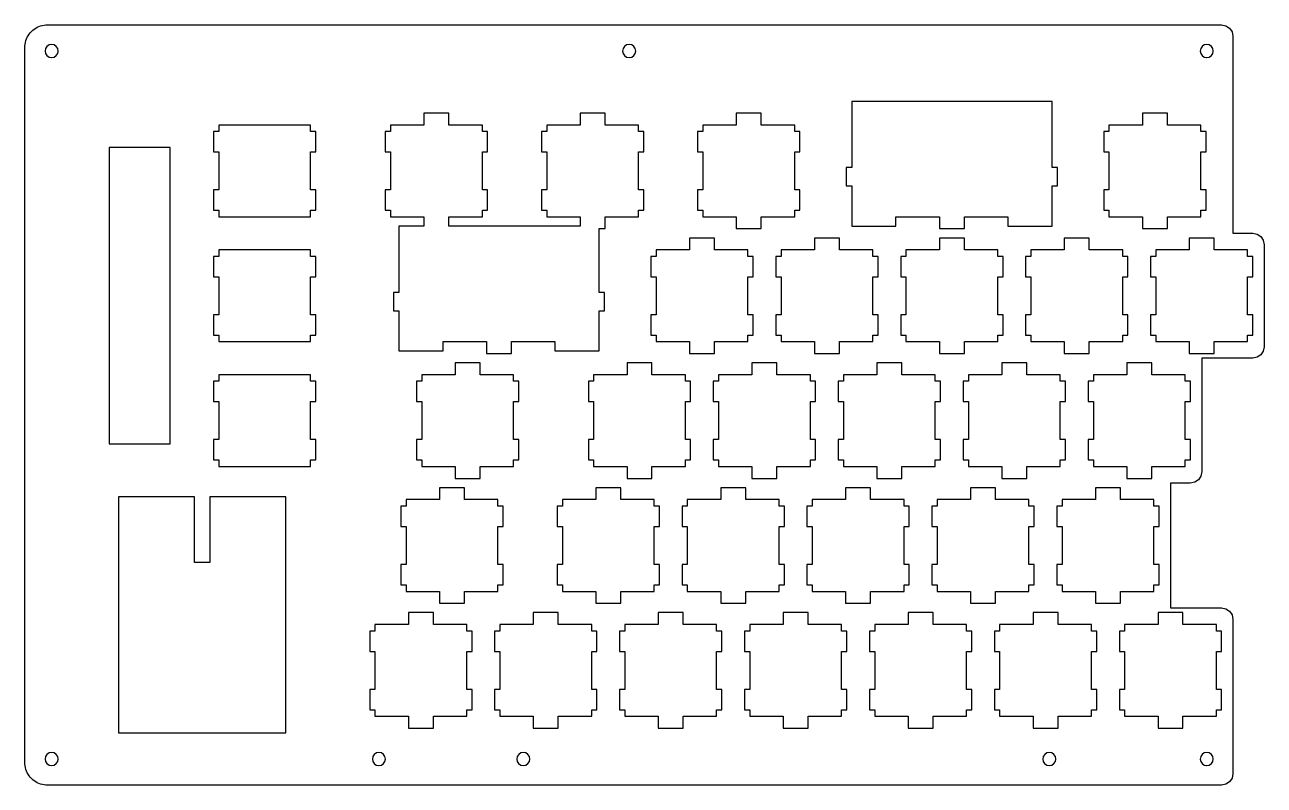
# Model space of a CAD drawing. Extents: x 49 to 238, y -93 to 150.
# Drawn here: x 49.2 to 238.1, y -92.5 to 23.5 of the extents above; entities that cross this region are included whole.
import ezdxf

# ---------------------------------------------------------------- set-up
doc = ezdxf.new("R2010")
doc.units = 0

msp = doc.modelspace()

# ---------------------------------------------------------------- linework, layer by layer
at = {"layer": 'Layer 1'}
for p, q in [((50.386287, 22.655835), (50.602295, 22.826885)), ((50.602295, 22.826885), (50.831222, 22.978815)), ((50.831222, 22.978815), (51.071517, 23.114195)), ((51.071517, 23.114195), (51.320081, 23.228925)), ((51.320081, 23.228925), (51.578463, 23.324025)), ((51.578463, 23.324025), (51.842529, 23.397925)), ((51.842529, 23.397925), (52.11228, 23.452125)), ((52.11228, 23.452125), (52.385132, 23.484125)), ((52.385132, 23.484125), (52.66005, 23.494925)), ((52.66005, 23.494925), (231.626, 23.494925)), ((231.626, 23.494925), (232.306344, 23.356561)), ((232.306344, 23.356561), (232.861717, 22.981263)), ((232.861717, 22.981263), (233.236026, 22.425224)), ((49.203419, 20.542795), (49.256129, 20.812005)), ((49.256129, 20.812005), (49.331059, 21.077115)), ((49.331059, 21.077115), (49.426139, 21.333945)), ((49.426139, 21.333945), (49.541378, 21.584055)), ((49.541378, 21.584055), (49.67522, 21.823855)), ((49.67522, 21.823855), (49.828182, 22.051735)), ((49.828182, 22.051735), (49.998197, 22.267745)), ((49.998197, 22.267745), (50.185266, 22.469805)), ((50.185266, 22.469805), (50.386287, 22.655835)), ((233.236026, 22.425224), (233.37318, 21.744635)), ((233.37318, 21.744635), (233.37318, 10.732)), ((49.159499, 19.994995), (49.170349, 20.269925)), ((49.160499, -89.018005), (49.159499, 19.994995)), ((49.170349, 20.269925), (49.203419, 20.542795)), ((52.331397, 19.879851), (52.252801, 19.49064)), ((52.252801, 19.49064), (52.330015, 19.104658)), ((52.330015, 19.104658), (52.540928, 18.788301)), ((52.545694, 20.197686), (52.331397, 19.879851)), ((52.863529, 20.411984), (52.545694, 20.197686)), ((53.25274, 20.49058), (52.863529, 20.411984)), ((53.641951, 20.411984), (53.25274, 20.49058)), ((53.959786, 20.197686), (53.641951, 20.411984)), ((54.174083, 19.879851), (53.959786, 20.197686)), ((53.959786, 18.783594), (54.174083, 19.101429)), ((54.252679, 19.49064), (54.174083, 19.879851)), ((54.174083, 19.101429), (54.252679, 19.49064)), ((140.391056, 19.879851), (140.31246, 19.49064)), ((140.31246, 19.49064), (140.389674, 19.104659)), ((140.389674, 19.104659), (140.600585, 18.788302)), ((140.605353, 20.197687), (140.391056, 19.879851)), ((140.923189, 20.411984), (140.605353, 20.197687)), ((141.3124, 20.49058), (140.923189, 20.411984)), ((141.701611, 20.411984), (141.3124, 20.49058)), ((142.019447, 20.197687), (141.701611, 20.411984)), ((142.233744, 19.879851), (142.019447, 20.197687)), ((142.019447, 18.783593), (142.233744, 19.101429)), ((142.31234, 19.49064), (142.233744, 19.879851)), ((142.233744, 19.101429), (142.31234, 19.49064)), ((228.450256, 19.879851), (228.37166, 19.49064)), ((228.37166, 19.49064), (228.448874, 19.104659)), ((228.448874, 19.104659), (228.659785, 18.788302)), ((228.664553, 20.197687), (228.450256, 19.879851)), ((228.982389, 20.411984), (228.664553, 20.197687)), ((229.3716, 20.49058), (228.982389, 20.411984)), ((229.760811, 20.411984), (229.3716, 20.49058)), ((230.078647, 20.197687), (229.760811, 20.411984)), ((230.292944, 19.879851), (230.078647, 20.197687)), ((230.078647, 18.783593), (230.292944, 19.101429)), ((230.37154, 19.49064), (230.292944, 19.879851)), ((230.292944, 19.101429), (230.37154, 19.49064)), ((52.540928, 18.788301), (52.854403, 18.573129)), ((52.854403, 18.573129), (53.239305, 18.4907)), ((53.2393, 18.4907), (53.25274, 18.4907)), ((53.239305, 18.4907), (53.2393, 18.4907)), ((53.25274, 18.4907), (53.641951, 18.569296)), ((53.641951, 18.569296), (53.959786, 18.783594)), ((140.600585, 18.788302), (140.914059, 18.57313)), ((140.914059, 18.57313), (141.29896, 18.4907)), ((141.29896, 18.4907), (141.299, 18.4907)), ((141.299, 18.4907), (141.3124, 18.4907)), ((141.3124, 18.4907), (141.701611, 18.569296)), ((141.701611, 18.569296), (142.019447, 18.783593)), ((228.659785, 18.788302), (228.973259, 18.57313)), ((228.973259, 18.57313), (229.35816, 18.4907)), ((229.35816, 18.4907), (229.3582, 18.4907)), ((229.3582, 18.4907), (229.3716, 18.4907)), ((229.3716, 18.4907), (229.760811, 18.569296)), ((229.760811, 18.569296), (230.078647, 18.783593)), ((205.78568, 11.803254), (175.23508, 11.803254)), ((175.23508, 11.803254), (175.23508, 7.972984)), ((205.78568, 7.972984), (205.78568, 11.803254)), ((113.83435, 10.01472), (110.02321, 10.01472)), ((110.02321, 10.01472), (110.02321, 8.204)), ((113.83435, 8.204), (113.83435, 10.01472)), ((137.64738, 10.015228), (133.83625, 10.015228)), ((133.83625, 10.015228), (133.83625, 8.2045)), ((137.64738, 8.204478), (137.64738, 10.015228)), ((161.45814, 10.0137), (157.647, 10.0137)), ((157.647, 10.0137), (157.647, 8.20296)), ((161.45814, 8.20295), (161.45814, 10.0137)), ((223.37114, 10.01368), (219.56, 10.01368)), ((219.56, 10.01368), (219.56, 8.20296)), ((223.37114, 8.20295), (223.37114, 10.01368)), ((233.37318, 10.732), (233.37318, -8.31699)), ((92.7337, 8.203993), (78.7344, 8.203993)), ((78.7344, 8.203993), (78.7344, 7.204049)), ((92.7337, 7.204049), (92.7337, 8.203993)), ((110.02321, 8.204), (104.92895, 8.204)), ((104.92895, 8.204), (104.92895, 7.20353)), ((118.92861, 8.204), (113.83435, 8.204)), ((118.92861, 7.20353), (118.92861, 8.204)), ((133.83625, 8.2045), (128.74199, 8.2045)), ((128.74199, 8.2045), (128.74199, 7.20406)), ((142.74165, 8.204478), (137.64738, 8.204478)), ((142.74165, 7.204038), (142.74165, 8.204478)), ((157.647, 8.20296), (152.55274, 8.20296)), ((152.55274, 8.20296), (152.55274, 7.2025)), ((166.5524, 8.20295), (161.45814, 8.20295)), ((166.5524, 7.20249), (166.5524, 8.20295)), ((175.23508, 7.972984), (175.23508, 2.637394)), ((205.78568, 2.637394), (205.78568, 7.972984)), ((219.56, 8.20296), (214.46574, 8.20296)), ((214.46574, 8.20296), (214.46574, 7.2025)), ((228.4654, 8.20295), (223.37114, 8.20295)), ((228.4654, 7.20249), (228.4654, 8.20295)), ((78.7344, 7.204049), (77.935483, 7.204049)), ((77.935483, 7.204049), (77.935483, 4.103979)), ((93.533652, 7.204049), (92.7337, 7.204049)), ((93.533652, 4.103979), (93.533652, 7.204049)), ((104.92895, 7.20353), (104.129, 7.20353)), ((104.129, 7.20353), (104.129, 4.10399)), ((119.72856, 7.20353), (118.92861, 7.20353)), ((119.72856, 4.10399), (119.72856, 7.20353)), ((128.74199, 7.20406), (127.94203, 7.20406)), ((127.94203, 7.20406), (127.94203, 4.10449)), ((143.5416, 7.204038), (142.74165, 7.204038)), ((143.5416, 4.104468), (143.5416, 7.204038)), ((152.55274, 7.2025), (151.75279, 7.2025)), ((151.75279, 7.2025), (151.75279, 4.10296)), ((167.35235, 7.20249), (166.5524, 7.20249)), ((167.35235, 4.10295), (167.35235, 7.20249)), ((214.46574, 7.2025), (213.66578, 7.2025)), ((213.66578, 7.2025), (213.66578, 4.10296)), ((229.26535, 7.20249), (228.4654, 7.20249)), ((229.26535, 4.10295), (229.26535, 7.20249)), ((71.33511, 4.75459), (62.0349, 4.75459)), ((62.0349, 4.75459), (62.0349, -40.445245)), ((71.33511, -40.445245), (71.33511, 4.75459)), ((77.935483, 4.103979), (78.7344, 4.103979)), ((78.7344, 4.103979), (78.7344, -1.696191)), ((92.7337, -1.696191), (92.7337, 4.103979)), ((92.7337, 4.103979), (93.533652, 4.103979)), ((104.129, 4.10399), (104.92895, 4.10399)), ((104.92895, 4.10399), (104.92895, -1.69618)), ((118.92861, -1.69618), (118.92861, 4.10399)), ((118.92861, 4.10399), (119.72856, 4.10399)), ((127.94203, 4.10449), (128.74199, 4.10449)), ((128.74199, 4.10449), (128.74199, -1.69618)), ((142.74165, -1.696202), (142.74165, 4.104468)), ((142.74165, 4.104468), (143.5416, 4.104468)), ((151.75279, 4.10296), (152.55274, 4.10296)), ((152.55274, 4.10296), (152.55274, -1.69721)), ((166.5524, -1.69722), (166.5524, 4.10295)), ((166.5524, 4.10295), (167.35235, 4.10295)), ((213.66578, 4.10296), (214.46574, 4.10296)), ((214.46574, 4.10296), (214.46574, -1.69721)), ((228.4654, -1.69722), (228.4654, 4.10295)), ((228.4654, 4.10295), (229.26535, 4.10295)), ((175.23508, 2.637394), (175.23508, 1.7036)), ((205.78568, 1.7036), (205.78568, 2.637394)), ((175.23508, 1.7036), (174.41032, 1.7036)), ((174.41032, 1.7036), (174.41032, -1.09622)), ((206.61043, 1.7036), (205.78568, 1.7036)), ((206.61043, -1.09622), (206.61043, 1.7036)), ((78.7344, -1.696191), (77.935483, -1.696191)), ((77.935483, -1.696191), (77.935483, -4.796261)), ((93.533652, -1.696191), (92.7337, -1.696191)), ((93.533652, -4.796261), (93.533652, -1.696191)), ((104.92895, -1.69618), (104.129, -1.69618)), ((104.129, -1.69618), (104.129, -4.79625)), ((119.72856, -1.69618), (118.92861, -1.69618)), ((119.72856, -4.79625), (119.72856, -1.69618)), ((128.74199, -1.69618), (127.94203, -1.69618)), ((127.94203, -1.69618), (127.94203, -4.79625)), ((143.5416, -1.696202), (142.74165, -1.696202)), ((143.5416, -4.796272), (143.5416, -1.696202)), ((152.55274, -1.69721), (151.75279, -1.69721)), ((151.75279, -1.69721), (151.75279, -4.79728)), ((167.35235, -1.69722), (166.5524, -1.69722)), ((167.35235, -4.79729), (167.35235, -1.69722)), ((174.41032, -1.09622), (175.23508, -1.09622)), ((175.23508, -1.09622), (175.23508, -4.32599)), ((205.78568, -4.32599), (205.78568, -1.09622)), ((205.78568, -1.09622), (206.61043, -1.09622)), ((214.46574, -1.69721), (213.66578, -1.69721)), ((213.66578, -1.69721), (213.66578, -4.79728)), ((229.26535, -1.69722), (228.4654, -1.69722)), ((229.26535, -4.79729), (229.26535, -1.69722)), ((77.935483, -4.796261), (78.7344, -4.796261)), ((78.7344, -4.796261), (78.734, -5.7962)), ((92.7337, -5.7962), (92.7337, -4.796261)), ((92.7337, -4.796261), (93.533652, -4.796261)), ((104.129, -4.79625), (104.92895, -4.79625)), ((104.92895, -4.79625), (104.92895, -5.796189)), ((118.92861, -5.796189), (118.92861, -4.79625)), ((118.92861, -4.79625), (119.72856, -4.79625)), ((127.94203, -4.79625), (128.74199, -4.79625)), ((128.74199, -4.79625), (128.74199, -5.796189)), ((142.74165, -5.796211), (142.74165, -4.796272)), ((142.74165, -4.796272), (143.5416, -4.796272)), ((151.75279, -4.79728), (152.55274, -4.79728)), ((152.55274, -4.79728), (152.55274, -5.79722)), ((166.5524, -5.79723), (166.5524, -4.79729)), ((166.5524, -4.79729), (167.35235, -4.79729)), ((175.23508, -4.32599), (175.23508, -7.21627)), ((205.78568, -7.21627), (205.78568, -4.32599)), ((213.66578, -4.79728), (214.46574, -4.79728)), ((214.46574, -4.79728), (214.46574, -5.79722)), ((228.4654, -5.79723), (228.4654, -4.79729)), ((228.4654, -4.79729), (229.26535, -4.79729)), ((78.734, -5.7962), (92.7337, -5.7962)), ((104.92895, -5.796189), (110.02321, -5.796189)), ((110.02321, -7.245709), (106.17797, -7.245709)), ((106.17797, -7.245709), (106.17797, -11.076479)), ((110.02321, -5.796189), (110.02321, -7.245709)), ((113.83435, -7.245709), (113.83435, -5.796189)), ((113.83435, -5.796189), (118.92861, -5.796189)), ((133.83625, -7.245709), (113.83435, -7.245709)), ((128.74199, -5.796189), (133.83625, -5.796189)), ((133.83625, -5.796189), (133.83625, -7.245709)), ((137.64738, -7.606441), (137.64738, -5.796211)), ((137.64738, -5.796211), (142.74165, -5.796211)), ((152.55274, -5.79722), (157.647, -5.79722)), ((157.647, -5.79722), (157.647, -7.60796)), ((161.45814, -7.60796), (161.45814, -5.79723)), ((161.45814, -5.79723), (166.5524, -5.79723)), ((175.23508, -7.21627), (181.98505, -7.21627)), ((181.98505, -7.21627), (181.98505, -5.79723)), ((181.98505, -5.79723), (183.51002, -5.79723)), ((183.51002, -5.79723), (188.60429, -5.79723)), ((188.60429, -5.79723), (188.6043, -7.60796)), ((192.41647, -7.60796), (192.41647, -5.79723)), ((192.41647, -5.79723), (197.51073, -5.79723)), ((197.51073, -5.79723), (199.0357, -5.79723)), ((199.0357, -5.79723), (199.0357, -7.21627)), ((199.0357, -7.21627), (205.78568, -7.21627)), ((214.46574, -5.79722), (219.56, -5.79722)), ((219.56, -5.79722), (219.56, -7.60796)), ((223.37114, -7.60796), (223.37114, -5.79723)), ((223.37114, -5.79723), (228.4654, -5.79723)), ((136.72858, -11.076001), (136.72858, -7.606441)), ((136.72858, -7.606441), (137.64738, -7.606441)), ((154.31613, -9.035296), (150.505, -9.035296)), ((150.505, -9.035296), (150.505, -10.846026)), ((154.31613, -10.846026), (154.31613, -9.035296)), ((157.647, -7.60796), (161.45814, -7.60796)), ((173.36613, -9.035296), (169.555, -9.035296)), ((169.555, -9.035296), (169.555, -10.846026)), ((173.36613, -10.846026), (173.36613, -9.035296)), ((188.6043, -7.60796), (192.41647, -7.60796)), ((192.41613, -9.035296), (188.605, -9.035296)), ((188.605, -9.035296), (188.605, -10.846026)), ((192.41613, -10.846026), (192.41613, -9.035296)), ((211.46613, -9.035296), (207.655, -9.035296)), ((207.655, -9.035296), (207.655, -10.846026)), ((211.46613, -10.846026), (211.46613, -9.035296)), ((219.56, -7.60796), (223.37114, -7.60796)), ((230.51613, -9.035296), (226.705, -9.035296)), ((226.705, -9.035296), (226.705, -10.846026)), ((230.51613, -10.846026), (230.51613, -9.035296)), ((233.37318, -8.31699), (236.3885, -8.31699)), ((236.3885, -8.31699), (237.068839, -8.455352)), ((237.068839, -8.455352), (237.62421, -8.830645)), ((237.62421, -8.830645), (237.99852, -9.386677)), ((237.99852, -9.386677), (238.13568, -10.06726)), ((92.7357, -10.846026), (78.7354, -10.846026)), ((78.7354, -10.846026), (78.7354, -11.845966)), ((92.7357, -11.845966), (92.7357, -10.846026)), ((106.17797, -11.076479), (106.17797, -16.411569)), ((136.72858, -16.411591), (136.72858, -11.076001)), ((150.505, -10.846026), (145.41074, -10.846026)), ((145.41074, -10.846026), (145.41074, -11.846496)), ((159.4104, -10.846026), (154.31613, -10.846026)), ((159.4104, -11.846496), (159.4104, -10.846026)), ((169.555, -10.846026), (164.46073, -10.846026)), ((164.46073, -10.846026), (164.46073, -11.846496)), ((178.4604, -10.846026), (173.36613, -10.846026)), ((178.4604, -11.846496), (178.4604, -10.846026)), ((188.605, -10.846026), (183.51073, -10.846026)), ((183.51073, -10.846026), (183.51073, -11.846496)), ((197.5104, -10.846026), (192.41613, -10.846026)), ((197.5104, -11.846496), (197.5104, -10.846026)), ((207.655, -10.846026), (202.56073, -10.846026)), ((202.56073, -10.846026), (202.56073, -11.846496)), ((216.5604, -10.846026), (211.46613, -10.846026)), ((216.5604, -11.846496), (216.5604, -10.846026)), ((226.705, -10.846026), (221.61073, -10.846026)), ((221.61073, -10.846026), (221.61073, -11.846496)), ((235.6104, -10.846026), (230.51613, -10.846026)), ((235.6104, -11.846496), (235.6104, -10.846026)), ((238.13568, -10.06726), (238.13568, -25.62186)), ((78.7354, -11.845966), (77.935448, -11.845966)), ((77.935448, -11.845966), (77.935448, -14.946036)), ((93.535652, -11.845966), (92.7357, -11.845966)), ((93.535652, -14.946036), (93.535652, -11.845966)), ((145.41074, -11.846496), (144.61078, -11.846496)), ((144.61078, -11.846496), (144.61078, -14.946036)), ((160.21035, -11.846496), (159.4104, -11.846496)), ((160.21035, -14.946036), (160.21035, -11.846496)), ((164.46073, -11.846496), (163.66078, -11.846496)), ((163.66078, -11.846496), (163.66078, -14.946036)), ((179.26035, -11.846496), (178.4604, -11.846496)), ((179.26035, -14.946036), (179.26035, -11.846496)), ((183.51073, -11.846496), (182.71078, -11.846496)), ((182.71078, -11.846496), (182.71078, -14.946036)), ((198.31035, -11.846496), (197.5104, -11.846496)), ((198.31035, -14.946036), (198.31035, -11.846496)), ((202.56073, -11.846496), (201.76078, -11.846496)), ((201.76078, -11.846496), (201.76078, -14.946036)), ((217.36035, -11.846496), (216.5604, -11.846496)), ((217.36035, -14.946036), (217.36035, -11.846496)), ((221.61073, -11.846496), (220.81078, -11.846496)), ((220.81078, -11.846496), (220.81078, -14.946036)), ((236.41035, -11.846496), (235.6104, -11.846496)), ((236.41035, -14.946036), (236.41035, -11.846496)), ((77.935448, -14.946036), (78.7354, -14.946036)), ((78.7354, -14.946036), (78.7354, -20.747236)), ((92.7357, -20.747236), (92.7357, -14.946036)), ((92.7357, -14.946036), (93.535652, -14.946036)), ((144.61078, -14.946036), (145.41074, -14.946036)), ((145.41074, -14.946036), (145.41074, -20.746206)), ((159.4104, -20.746206), (159.4104, -14.946036)), ((159.4104, -14.946036), (160.21035, -14.946036)), ((163.66078, -14.946036), (164.46073, -14.946036)), ((164.46073, -14.946036), (164.46073, -20.746206)), ((178.4604, -20.746206), (178.4604, -14.946036)), ((178.4604, -14.946036), (179.26035, -14.946036)), ((182.71078, -14.946036), (183.51073, -14.946036)), ((183.51073, -14.946036), (183.51073, -20.746206)), ((197.5104, -20.746206), (197.5104, -14.946036)), ((197.5104, -14.946036), (198.31035, -14.946036)), ((201.76078, -14.946036), (202.56073, -14.946036)), ((202.56073, -14.946036), (202.56073, -20.746206)), ((216.5604, -20.746206), (216.5604, -14.946036)), ((216.5604, -14.946036), (217.36035, -14.946036)), ((220.81078, -14.946036), (221.61073, -14.946036)), ((221.61073, -14.946036), (221.61073, -20.746206)), ((235.6104, -20.746206), (235.6104, -14.946036)), ((235.6104, -14.946036), (236.41035, -14.946036)), ((106.17797, -16.411569), (106.17797, -17.345363)), ((136.72858, -17.345385), (136.72858, -16.411591)), ((106.17797, -17.345363), (105.35321, -17.345363)), ((105.35321, -17.345363), (105.35321, -20.145183)), ((137.55334, -17.345385), (136.72858, -17.345385)), ((137.55334, -20.145205), (137.55334, -17.345385)), ((78.7354, -20.747236), (77.935448, -20.747236)), ((77.935448, -20.747236), (77.935448, -23.846276)), ((93.535652, -20.747236), (92.7357, -20.747236)), ((93.535652, -23.846276), (93.535652, -20.747236)), ((105.35321, -20.145183), (106.17797, -20.145183)), ((106.17797, -20.145183), (106.17797, -23.374953)), ((136.72858, -23.374975), (136.72858, -20.145205)), ((136.72858, -20.145205), (137.55334, -20.145205)), ((145.41074, -20.746206), (144.61078, -20.746206)), ((144.61078, -20.746206), (144.61078, -23.846276)), ((160.21035, -20.746206), (159.4104, -20.746206)), ((160.21035, -23.846276), (160.21035, -20.746206)), ((164.46073, -20.746206), (163.66078, -20.746206)), ((163.66078, -20.746206), (163.66078, -23.846276)), ((179.26035, -20.746206), (178.4604, -20.746206)), ((179.26035, -23.846276), (179.26035, -20.746206)), ((183.51073, -20.746206), (182.71078, -20.746206)), ((182.71078, -20.746206), (182.71078, -23.846276)), ((198.31035, -20.746206), (197.5104, -20.746206)), ((198.31035, -23.846276), (198.31035, -20.746206)), ((202.56073, -20.746206), (201.76078, -20.746206)), ((201.76078, -20.746206), (201.76078, -23.846276)), ((217.36035, -20.746206), (216.5604, -20.746206)), ((217.36035, -23.846276), (217.36035, -20.746206)), ((221.61073, -20.746206), (220.81078, -20.746206)), ((220.81078, -20.746206), (220.81078, -23.846276)), ((236.41035, -20.746206), (235.6104, -20.746206)), ((236.41035, -23.846276), (236.41035, -20.746206)), ((77.935448, -23.846276), (78.7354, -23.846276)), ((78.7354, -23.846276), (78.736, -24.846215)), ((92.7357, -24.846215), (92.7357, -23.846276)), ((92.7357, -23.846276), (93.535652, -23.846276)), ((106.17797, -23.374953), (106.17797, -26.265233)), ((136.72858, -26.265255), (136.72858, -23.374975)), ((144.61078, -23.846276), (145.41074, -23.846276)), ((145.41074, -23.846276), (145.41074, -24.846215)), ((159.4104, -24.846215), (159.4104, -23.846276)), ((159.4104, -23.846276), (160.21035, -23.846276)), ((163.66078, -23.846276), (164.46073, -23.846276)), ((164.46073, -23.846276), (164.46073, -24.846215)), ((178.4604, -24.846215), (178.4604, -23.846276)), ((178.4604, -23.846276), (179.26035, -23.846276)), ((182.71078, -23.846276), (183.51073, -23.846276)), ((183.51073, -23.846276), (183.51073, -24.846215)), ((197.5104, -24.846215), (197.5104, -23.846276)), ((197.5104, -23.846276), (198.31035, -23.846276)), ((201.76078, -23.846276), (202.56073, -23.846276)), ((202.56073, -23.846276), (202.56073, -24.846215)), ((216.5604, -24.846215), (216.5604, -23.846276)), ((216.5604, -23.846276), (217.36035, -23.846276)), ((220.81078, -23.846276), (221.61073, -23.846276)), ((221.61073, -23.846276), (221.61073, -24.846215)), ((235.6104, -24.846215), (235.6104, -23.846276)), ((235.6104, -23.846276), (236.41035, -23.846276)), ((78.736, -24.846215), (92.7357, -24.846215)), ((106.17797, -26.265233), (112.92794, -26.265233)), ((112.92794, -26.265233), (112.92794, -24.846193)), ((112.92794, -24.846193), (114.45291, -24.846193)), ((114.45291, -24.846193), (119.54718, -24.846193)), ((119.54718, -24.846193), (119.5472, -26.656945)), ((123.35937, -26.656945), (123.35937, -24.846215)), ((123.35937, -24.846215), (128.45363, -24.846215)), ((128.45363, -24.846215), (129.9786, -24.846215)), ((129.9786, -24.846215), (129.9786, -26.265255)), ((129.9786, -26.265255), (136.72858, -26.265255)), ((145.41074, -24.846215), (150.505, -24.846215)), ((150.505, -24.846215), (150.505, -26.656945)), ((154.31613, -26.656945), (154.31613, -24.846215)), ((154.31613, -24.846215), (159.4104, -24.846215)), ((164.46073, -24.846215), (169.555, -24.846215)), ((169.555, -24.846215), (169.555, -26.656945)), ((173.36613, -26.656945), (173.36613, -24.846215)), ((173.36613, -24.846215), (178.4604, -24.846215)), ((183.51073, -24.846215), (188.605, -24.846215)), ((188.605, -24.846215), (188.605, -26.656945)), ((192.41613, -26.656945), (192.41613, -24.846215)), ((192.41613, -24.846215), (197.5104, -24.846215)), ((202.56073, -24.846215), (207.655, -24.846215)), ((207.655, -24.846215), (207.655, -26.656945)), ((211.46613, -26.656945), (211.46613, -24.846215)), ((211.46613, -24.846215), (216.5604, -24.846215)), ((221.61073, -24.846215), (226.705, -24.846215)), ((226.705, -24.846215), (226.705, -26.656945)), ((230.51613, -26.656945), (230.51613, -24.846215)), ((230.51613, -24.846215), (235.6104, -24.846215)), ((237.997317, -26.302202), (237.622022, -26.857573)), ((238.13568, -25.62186), (237.997317, -26.302202)), ((118.59703, -28.084256), (114.7859, -28.084256)), ((114.7859, -28.084256), (114.7859, -29.894986)), ((118.59703, -29.894986), (118.59703, -28.084256)), ((119.5472, -26.656945), (123.35937, -26.656945)), ((144.79083, -28.084256), (140.9797, -28.084256)), ((140.9797, -28.084256), (140.9797, -29.894986)), ((144.79083, -29.894986), (144.79083, -28.084256)), ((150.505, -26.656945), (154.31613, -26.656945)), ((163.83984, -28.084256), (160.0287, -28.084256)), ((160.0287, -28.084256), (160.0287, -29.894986)), ((163.83984, -29.894986), (163.83984, -28.084256)), ((169.555, -26.656945), (173.36613, -26.656945)), ((182.88984, -28.084256), (179.0787, -28.084256)), ((179.0787, -28.084256), (179.0787, -29.894986)), ((182.88984, -29.894986), (182.88984, -28.084256)), ((188.605, -26.656945), (192.41613, -26.656945)), ((201.94083, -28.084256), (198.1297, -28.084256)), ((198.1297, -28.084256), (198.1297, -29.894986)), ((201.94083, -29.894986), (201.94083, -28.084256)), ((207.655, -26.656945), (211.46613, -26.656945)), ((220.99083, -28.084256), (217.1797, -28.084256)), ((217.1797, -28.084256), (217.1797, -29.894986)), ((220.99083, -29.894986), (220.99083, -28.084256)), ((226.705, -26.656945), (230.51613, -26.656945)), ((236.3854, -27.36904), (228.61068, -27.36904)), ((228.61068, -27.36904), (228.61068, -44.67184)), ((237.065986, -27.231883), (236.3854, -27.36904)), ((237.622022, -26.857573), (237.065986, -27.231883)), ((92.7354, -29.894986), (78.7354, -29.894986)), ((78.7354, -29.894986), (78.7354, -30.894926)), ((92.7354, -30.894926), (92.7354, -29.894986)), ((114.7859, -29.894986), (109.69164, -29.894986)), ((109.69164, -29.894986), (109.69164, -30.895456)), ((123.6913, -29.894986), (118.59703, -29.894986)), ((123.6913, -30.895456), (123.6913, -29.894986)), ((140.9797, -29.894986), (135.88544, -29.894986)), ((135.88544, -29.894986), (135.88544, -30.895456)), ((149.8851, -29.894986), (144.79083, -29.894986)), ((149.8851, -30.895456), (149.8851, -29.894986)), ((160.0287, -29.894986), (154.93444, -29.894986)), ((154.93444, -29.894986), (154.93444, -30.895456)), ((168.9341, -29.894986), (163.83984, -29.894986)), ((168.9341, -30.895456), (168.9341, -29.894986)), ((179.0787, -29.894986), (173.98444, -29.894986)), ((173.98444, -29.894986), (173.98444, -30.895456)), ((187.9841, -29.894986), (182.88984, -29.894986)), ((187.9841, -30.895456), (187.9841, -29.894986)), ((198.1297, -29.894986), (193.03543, -29.894986)), ((193.03543, -29.894986), (193.03543, -30.895456)), ((207.0351, -29.894986), (201.94083, -29.894986)), ((207.0351, -30.895456), (207.0351, -29.894986)), ((217.1797, -29.894986), (212.08543, -29.894986)), ((212.08543, -29.894986), (212.08543, -30.895456)), ((226.0851, -29.894986), (220.99083, -29.894986)), ((226.0851, -30.895456), (226.0851, -29.894986)), ((78.7354, -30.894926), (77.935448, -30.894926)), ((77.935448, -30.894926), (77.935448, -33.994996)), ((93.535352, -30.894926), (92.7354, -30.894926)), ((93.535352, -33.994996), (93.535352, -30.894926)), ((109.69164, -30.895456), (108.89168, -30.895456)), ((108.89168, -30.895456), (108.89168, -33.994996)), ((124.49125, -30.895456), (123.6913, -30.895456)), ((124.49125, -33.994996), (124.49125, -30.895456)), ((135.88544, -30.895456), (135.08548, -30.895456)), ((135.08548, -30.895456), (135.08548, -33.994996)), ((150.68505, -30.895456), (149.8851, -30.895456)), ((150.68505, -33.994996), (150.68505, -30.895456)), ((154.93444, -30.895456), (154.13449, -30.895456)), ((154.13449, -30.895456), (154.13449, -33.994996)), ((169.73405, -30.895456), (168.9341, -30.895456)), ((169.73405, -33.994996), (169.73405, -30.895456)), ((173.98444, -30.895456), (173.18449, -30.895456)), ((173.18449, -30.895456), (173.18449, -33.994996)), ((188.78405, -30.895456), (187.9841, -30.895456)), ((188.78405, -33.994996), (188.78405, -30.895456)), ((193.03543, -30.895456), (192.23548, -30.895456)), ((192.23548, -30.895456), (192.23548, -33.994996)), ((207.83505, -30.895456), (207.0351, -30.895456)), ((207.83505, -33.994996), (207.83505, -30.895456)), ((212.08543, -30.895456), (211.28548, -30.895456)), ((211.28548, -30.895456), (211.28548, -33.994996)), ((226.88505, -30.895456), (226.0851, -30.895456)), ((226.88505, -33.994996), (226.88505, -30.895456)), ((77.935448, -33.994996), (78.7354, -33.994996)), ((78.7354, -33.994996), (78.7354, -39.795166)), ((92.7354, -39.795166), (92.7354, -33.994996)), ((92.7354, -33.994996), (93.535352, -33.994996)), ((108.89168, -33.994996), (109.69164, -33.994996)), ((109.69164, -33.994996), (109.69164, -39.795166)), ((123.6913, -39.795166), (123.6913, -33.994996)), ((123.6913, -33.994996), (124.49125, -33.994996)), ((135.08548, -33.994996), (135.88544, -33.994996)), ((135.88544, -33.994996), (135.88544, -39.795166)), ((149.8851, -39.795166), (149.8851, -33.994996)), ((149.8851, -33.994996), (150.68505, -33.994996)), ((154.13449, -33.994996), (154.93444, -33.994996)), ((154.93444, -33.994996), (154.93444, -39.795166)), ((168.9341, -39.795166), (168.9341, -33.994996)), ((168.9341, -33.994996), (169.73405, -33.994996)), ((173.18449, -33.994996), (173.98444, -33.994996)), ((173.98444, -33.994996), (173.98444, -39.795166)), ((187.9841, -39.795166), (187.9841, -33.994996)), ((187.9841, -33.994996), (188.78405, -33.994996)), ((192.23548, -33.994996), (193.03543, -33.994996)), ((193.03543, -33.994996), (193.03543, -39.795166)), ((207.0351, -39.795166), (207.0351, -33.994996)), ((207.0351, -33.994996), (207.83505, -33.994996)), ((211.28548, -33.994996), (212.08543, -33.994996)), ((212.08543, -33.994996), (212.08543, -39.795166)), ((226.0851, -39.795166), (226.0851, -33.994996)), ((226.0851, -33.994996), (226.88505, -33.994996)), ((62.0349, -40.445245), (71.33511, -40.445245)), ((78.7354, -39.795166), (77.935448, -39.795166)), ((77.935448, -39.795166), (77.935448, -42.895236)), ((93.535352, -39.795166), (92.7354, -39.795166)), ((93.535352, -42.895236), (93.535352, -39.795166)), ((109.69164, -39.795166), (108.89168, -39.795166)), ((108.89168, -39.795166), (108.89168, -42.895236)), ((124.49125, -39.795166), (123.6913, -39.795166)), ((124.49125, -42.895236), (124.49125, -39.795166)), ((135.88544, -39.795166), (135.08548, -39.795166)), ((135.08548, -39.795166), (135.08548, -42.895236)), ((150.68505, -39.795166), (149.8851, -39.795166)), ((150.68505, -42.895236), (150.68505, -39.795166)), ((154.93444, -39.795166), (154.13449, -39.795166)), ((154.13449, -39.795166), (154.13449, -42.895236)), ((169.73405, -39.795166), (168.9341, -39.795166)), ((169.73405, -42.895236), (169.73405, -39.795166)), ((173.98444, -39.795166), (173.18449, -39.795166)), ((173.18449, -39.795166), (173.18449, -42.895236)), ((188.78405, -39.795166), (187.9841, -39.795166)), ((188.78405, -42.895236), (188.78405, -39.795166)), ((193.03543, -39.795166), (192.23548, -39.795166)), ((192.23548, -39.795166), (192.23548, -42.895236)), ((207.83505, -39.795166), (207.0351, -39.795166)), ((207.83505, -42.895236), (207.83505, -39.795166)), ((212.08543, -39.795166), (211.28548, -39.795166)), ((211.28548, -39.795166), (211.28548, -42.895236)), ((226.88505, -39.795166), (226.0851, -39.795166)), ((226.88505, -42.895236), (226.88505, -39.795166)), ((77.935448, -42.895236), (78.7354, -42.895236)), ((78.7354, -42.895236), (78.7357, -43.895175)), ((92.7354, -43.895175), (92.7354, -42.895236)), ((92.7354, -42.895236), (93.535352, -42.895236)), ((108.89168, -42.895236), (109.69164, -42.895236)), ((109.69164, -42.895236), (109.69164, -43.895175)), ((123.6913, -43.895175), (123.6913, -42.895236)), ((123.6913, -42.895236), (124.49125, -42.895236)), ((135.08548, -42.895236), (135.88544, -42.895236)), ((135.88544, -42.895236), (135.88544, -43.895175)), ((149.8851, -43.895175), (149.8851, -42.895236)), ((149.8851, -42.895236), (150.68505, -42.895236)), ((154.13449, -42.895236), (154.93444, -42.895236)), ((154.93444, -42.895236), (154.93444, -43.895175)), ((168.9341, -43.895175), (168.9341, -42.895236)), ((168.9341, -42.895236), (169.73405, -42.895236)), ((173.18449, -42.895236), (173.98444, -42.895236)), ((173.98444, -42.895236), (173.98444, -43.895175)), ((187.9841, -43.895175), (187.9841, -42.895236)), ((187.9841, -42.895236), (188.78405, -42.895236)), ((192.23548, -42.895236), (193.03543, -42.895236)), ((193.03543, -42.895236), (193.03543, -43.895175)), ((207.0351, -43.895175), (207.0351, -42.895236)), ((207.0351, -42.895236), (207.83505, -42.895236)), ((211.28548, -42.895236), (212.08543, -42.895236)), ((212.08543, -42.895236), (212.08543, -43.895175)), ((226.0851, -43.895175), (226.0851, -42.895236)), ((226.0851, -42.895236), (226.88505, -42.895236)), ((78.7357, -43.895175), (92.7354, -43.895175)), ((109.69164, -43.895175), (114.7859, -43.895175)), ((114.7859, -43.895175), (114.7859, -45.705905)), ((118.59703, -45.705905), (118.59703, -43.895175)), ((118.59703, -43.895175), (123.6913, -43.895175)), ((135.88544, -43.895175), (140.9797, -43.895175)), ((140.9797, -43.895175), (140.9797, -45.705905)), ((144.79083, -45.705905), (144.79083, -43.895175)), ((144.79083, -43.895175), (149.8851, -43.895175)), ((154.93444, -43.895175), (160.0287, -43.895175)), ((160.0287, -43.895175), (160.0287, -45.705905)), ((163.83984, -45.705905), (163.83984, -43.895175)), ((163.83984, -43.895175), (168.9341, -43.895175)), ((173.98444, -43.895175), (179.0787, -43.895175)), ((179.0787, -43.895175), (179.0787, -45.705905)), ((182.88984, -45.705905), (182.88984, -43.895175)), ((182.88984, -43.895175), (187.9841, -43.895175)), ((193.03543, -43.895175), (198.1297, -43.895175)), ((198.1297, -43.895175), (198.1297, -45.705905)), ((201.94083, -45.705905), (201.94083, -43.895175)), ((201.94083, -43.895175), (207.0351, -43.895175)), ((212.08543, -43.895175), (217.1797, -43.895175)), ((217.1797, -43.895175), (217.1797, -45.705905)), ((220.99083, -45.705905), (220.99083, -43.895175)), ((220.99083, -43.895175), (226.0851, -43.895175)), ((228.472317, -45.352182), (228.097022, -45.907553)), ((228.61068, -44.67184), (228.472317, -45.352182)), ((116.21573, -47.134256), (112.4046, -47.134256)), ((112.4046, -47.134256), (112.4046, -48.944986)), ((114.7859, -45.705905), (118.59703, -45.705905)), ((116.21573, -48.944986), (116.21573, -47.134256)), ((140.02774, -47.134256), (136.2166, -47.134256)), ((136.2166, -47.134256), (136.2166, -48.944986)), ((140.02774, -48.944986), (140.02774, -47.134256)), ((140.9797, -45.705905), (144.79083, -45.705905)), ((159.07774, -47.134256), (155.2666, -47.134256)), ((155.2666, -47.134256), (155.2666, -48.944986)), ((159.07774, -48.944986), (159.07774, -47.134256)), ((160.0287, -45.705905), (163.83984, -45.705905)), ((178.12774, -47.134256), (174.3166, -47.134256)), ((174.3166, -47.134256), (174.3166, -48.944986)), ((178.12774, -48.944986), (178.12774, -47.134256)), ((179.0787, -45.705905), (182.88984, -45.705905)), ((197.17774, -47.134256), (193.3666, -47.134256)), ((193.3666, -47.134256), (193.3666, -48.944986)), ((197.17774, -48.944986), (197.17774, -47.134256)), ((198.1297, -45.705905), (201.94083, -45.705905)), ((216.22774, -47.134256), (212.4166, -47.134256)), ((212.4166, -47.134256), (212.4166, -48.944986)), ((216.22774, -48.944986), (216.22774, -47.134256)), ((217.1797, -45.705905), (220.99083, -45.705905)), ((226.8604, -46.41902), (223.84818, -46.41902)), ((223.84818, -46.41902), (223.84818, -65.46692)), ((227.540986, -46.281863), (226.8604, -46.41902)), ((228.097022, -45.907553), (227.540986, -46.281863)), ((75.05868, -48.52127), (63.45888, -48.52127)), ((63.45888, -48.52127), (63.45888, -58.5212)), ((75.05868, -58.5212), (75.05868, -48.52127)), ((88.9585, -48.52127), (77.3588, -48.52127)), ((77.3588, -48.52127), (77.3588, -58.5212)), ((88.9585, -58.5212), (88.9585, -48.52127)), ((112.4046, -48.944986), (107.31034, -48.944986)), ((107.31034, -48.944986), (107.31034, -49.945456)), ((121.31, -48.944986), (116.21573, -48.944986)), ((121.31, -49.945456), (121.31, -48.944986)), ((136.2166, -48.944986), (131.12234, -48.944986)), ((131.12234, -48.944986), (131.12234, -49.945456)), ((145.122, -48.944986), (140.02774, -48.944986)), ((145.122, -49.945456), (145.122, -48.944986)), ((155.2666, -48.944986), (150.17234, -48.944986)), ((150.17234, -48.944986), (150.17234, -49.945456)), ((164.172, -48.944986), (159.07774, -48.944986)), ((164.172, -49.945456), (164.172, -48.944986)), ((174.3166, -48.944986), (169.22234, -48.944986)), ((169.22234, -48.944986), (169.22234, -49.945456)), ((183.222, -48.944986), (178.12774, -48.944986)), ((183.222, -49.945456), (183.222, -48.944986)), ((193.3666, -48.944986), (188.27234, -48.944986)), ((188.27234, -48.944986), (188.27234, -49.945456)), ((202.272, -48.944986), (197.17774, -48.944986)), ((202.272, -49.945456), (202.272, -48.944986)), ((212.4166, -48.944986), (207.32234, -48.944986)), ((207.32234, -48.944986), (207.32234, -49.945456)), ((221.322, -48.944986), (216.22774, -48.944986)), ((221.322, -49.945456), (221.322, -48.944986)), ((107.31034, -49.945456), (106.51038, -49.945456)), ((106.51038, -49.945456), (106.51038, -53.044996)), ((122.10995, -49.945456), (121.31, -49.945456)), ((122.10995, -53.044996), (122.10995, -49.945456)), ((131.12234, -49.945456), (130.32239, -49.945456)), ((130.32239, -49.945456), (130.32239, -53.044996)), ((145.92195, -49.945456), (145.122, -49.945456)), ((145.92195, -53.044996), (145.92195, -49.945456)), ((150.17234, -49.945456), (149.37238, -49.945456)), ((149.37238, -49.945456), (149.37238, -53.044996)), ((164.97195, -49.945456), (164.172, -49.945456)), ((164.97195, -53.044996), (164.97195, -49.945456)), ((169.22234, -49.945456), (168.42238, -49.945456)), ((168.42238, -49.945456), (168.42238, -53.044996)), ((184.02195, -49.945456), (183.222, -49.945456)), ((184.02195, -53.044996), (184.02195, -49.945456)), ((188.27234, -49.945456), (187.47238, -49.945456)), ((187.47238, -49.945456), (187.47238, -53.044996)), ((203.07195, -49.945456), (202.272, -49.945456)), ((203.07195, -53.044996), (203.07195, -49.945456)), ((207.32234, -49.945456), (206.52238, -49.945456)), ((206.52238, -49.945456), (206.52238, -53.044996)), ((222.12195, -49.945456), (221.322, -49.945456)), ((222.12195, -53.044996), (222.12195, -49.945456)), ((106.51038, -53.044996), (107.31034, -53.044996)), ((107.31034, -53.044996), (107.31034, -58.845166)), ((121.31, -58.845166), (121.31, -53.044996)), ((121.31, -53.044996), (122.10995, -53.044996)), ((130.32239, -53.044996), (131.12234, -53.044996)), ((131.12234, -53.044996), (131.12234, -58.845166)), ((145.122, -58.845166), (145.122, -53.044996)), ((145.122, -53.044996), (145.92195, -53.044996)), ((149.37238, -53.044996), (150.17234, -53.044996)), ((150.17234, -53.044996), (150.17234, -58.845166)), ((164.172, -58.845166), (164.172, -53.044996)), ((164.172, -53.044996), (164.97195, -53.044996)), ((168.42238, -53.044996), (169.22234, -53.044996)), ((169.22234, -53.044996), (169.22234, -58.845166)), ((183.222, -58.845166), (183.222, -53.044996)), ((183.222, -53.044996), (184.02195, -53.044996)), ((187.47238, -53.044996), (188.27234, -53.044996)), ((188.27234, -53.044996), (188.27234, -58.845166)), ((202.272, -58.845166), (202.272, -53.044996)), ((202.272, -53.044996), (203.07195, -53.044996)), ((206.52238, -53.044996), (207.32234, -53.044996)), ((207.32234, -53.044996), (207.32234, -58.845166)), ((221.322, -58.845166), (221.322, -53.044996)), ((221.322, -53.044996), (222.12195, -53.044996)), ((63.45888, -58.5212), (63.4588, -84.5211)), ((77.3588, -58.5212), (75.05868, -58.5212)), ((88.9585, -84.5211), (88.9585, -58.5212)), ((107.31034, -58.845166), (106.51038, -58.845166)), ((106.51038, -58.845166), (106.51038, -61.945236)), ((122.10995, -58.845166), (121.31, -58.845166)), ((122.10995, -61.945236), (122.10995, -58.845166)), ((131.12234, -58.845166), (130.32239, -58.845166)), ((130.32239, -58.845166), (130.32239, -61.945236)), ((145.92195, -58.845166), (145.122, -58.845166)), ((145.92195, -61.945236), (145.92195, -58.845166)), ((150.17234, -58.845166), (149.37238, -58.845166)), ((149.37238, -58.845166), (149.37238, -61.945236)), ((164.97195, -58.845166), (164.172, -58.845166)), ((164.97195, -61.945236), (164.97195, -58.845166)), ((169.22234, -58.845166), (168.42238, -58.845166)), ((168.42238, -58.845166), (168.42238, -61.945236)), ((184.02195, -58.845166), (183.222, -58.845166)), ((184.02195, -61.945236), (184.02195, -58.845166)), ((188.27234, -58.845166), (187.47238, -58.845166)), ((187.47238, -58.845166), (187.47238, -61.945236)), ((203.07195, -58.845166), (202.272, -58.845166)), ((203.07195, -61.945236), (203.07195, -58.845166)), ((207.32234, -58.845166), (206.52238, -58.845166)), ((206.52238, -58.845166), (206.52238, -61.945236)), ((222.12195, -58.845166), (221.322, -58.845166)), ((222.12195, -61.945236), (222.12195, -58.845166)), ((106.51038, -61.945236), (107.31034, -61.945236)), ((107.31034, -61.945236), (107.31034, -62.945175)), ((121.31, -62.945175), (121.31, -61.945236)), ((121.31, -61.945236), (122.10995, -61.945236)), ((130.32239, -61.945236), (131.12234, -61.945236)), ((131.12234, -61.945236), (131.12234, -62.945175)), ((145.122, -62.945175), (145.122, -61.945236)), ((145.122, -61.945236), (145.92195, -61.945236)), ((149.37238, -61.945236), (150.17234, -61.945236)), ((150.17234, -61.945236), (150.17234, -62.945175)), ((164.172, -62.945175), (164.172, -61.945236)), ((164.172, -61.945236), (164.97195, -61.945236)), ((168.42238, -61.945236), (169.22234, -61.945236)), ((169.22234, -61.945236), (169.22234, -62.945175)), ((183.222, -62.945175), (183.222, -61.945236)), ((183.222, -61.945236), (184.02195, -61.945236)), ((187.47238, -61.945236), (188.27234, -61.945236)), ((188.27234, -61.945236), (188.27234, -62.945175)), ((202.272, -62.945175), (202.272, -61.945236)), ((202.272, -61.945236), (203.07195, -61.945236)), ((206.52238, -61.945236), (207.32234, -61.945236)), ((207.32234, -61.945236), (207.32234, -62.945175)), ((221.322, -62.945175), (221.322, -61.945236)), ((221.322, -61.945236), (222.12195, -61.945236)), ((107.31034, -62.945175), (112.4046, -62.945175)), ((112.4046, -62.945175), (112.4046, -64.755905)), ((116.21573, -64.755905), (116.21573, -62.945175)), ((116.21573, -62.945175), (121.31, -62.945175)), ((131.12234, -62.945175), (136.2166, -62.945175)), ((136.2166, -62.945175), (136.2166, -64.755905)), ((140.02774, -64.755905), (140.02774, -62.945175)), ((140.02774, -62.945175), (145.122, -62.945175)), ((150.17234, -62.945175), (155.2666, -62.945175)), ((155.2666, -62.945175), (155.2666, -64.755905)), ((159.07774, -64.755905), (159.07774, -62.945175)), ((159.07774, -62.945175), (164.172, -62.945175)), ((169.22234, -62.945175), (174.3166, -62.945175)), ((174.3166, -62.945175), (174.3166, -64.755905)), ((178.12774, -64.755905), (178.12774, -62.945175)), ((178.12774, -62.945175), (183.222, -62.945175)), ((188.27234, -62.945175), (193.3666, -62.945175)), ((193.3666, -62.945175), (193.3666, -64.755905)), ((197.17774, -64.755905), (197.17774, -62.945175)), ((197.17774, -62.945175), (202.272, -62.945175)), ((207.32234, -62.945175), (212.4166, -62.945175)), ((212.4166, -62.945175), (212.4166, -64.755905)), ((216.22774, -64.755905), (216.22774, -62.945175)), ((216.22774, -62.945175), (221.322, -62.945175)), ((112.4046, -64.755905), (116.21573, -64.755905)), ((136.2166, -64.755905), (140.02774, -64.755905)), ((155.2666, -64.755905), (159.07774, -64.755905)), ((174.3166, -64.755905), (178.12774, -64.755905)), ((193.3666, -64.755905), (197.17774, -64.755905)), ((212.4166, -64.755905), (216.22774, -64.755905)), ((223.84818, -65.46692), (227.59059, -65.46692)), ((227.59059, -65.46692), (231.626, -65.46692)), ((231.626, -65.46692), (232.306339, -65.605282)), ((232.306339, -65.605282), (232.86171, -65.980575)), ((232.86171, -65.980575), (233.23602, -66.536607)), ((107.6416, -67.994986), (102.54734, -67.994986)), ((102.54734, -67.994986), (102.54734, -68.995456)), ((111.45274, -66.184256), (107.6416, -66.184256)), ((107.6416, -66.184256), (107.6416, -67.994986)), ((111.45274, -67.994986), (111.45274, -66.184256)), ((116.547, -67.994986), (111.45274, -67.994986)), ((116.547, -68.995456), (116.547, -67.994986)), ((126.6916, -67.994986), (121.59734, -67.994986)), ((121.59734, -67.994986), (121.59734, -68.995456)), ((130.50274, -66.184256), (126.6916, -66.184256)), ((126.6916, -66.184256), (126.6916, -67.994986)), ((130.50274, -67.994986), (130.50274, -66.184256)), ((135.597, -67.994986), (130.50274, -67.994986)), ((135.597, -68.995456), (135.597, -67.994986)), ((145.7416, -67.994986), (140.64734, -67.994986)), ((140.64734, -67.994986), (140.64734, -68.995456)), ((149.55274, -66.184256), (145.7416, -66.184256)), ((145.7416, -66.184256), (145.7416, -67.994986)), ((149.55274, -67.994986), (149.55274, -66.184256)), ((154.647, -67.994986), (149.55274, -67.994986)), ((154.647, -68.995456), (154.647, -67.994986)), ((164.7916, -67.994986), (159.69734, -67.994986)), ((159.69734, -67.994986), (159.69734, -68.995456)), ((168.60274, -66.184256), (164.7916, -66.184256)), ((164.7916, -66.184256), (164.7916, -67.994986)), ((168.60274, -67.994986), (168.60274, -66.184256)), ((173.697, -67.994986), (168.60274, -67.994986)), ((173.697, -68.995456), (173.697, -67.994986)), ((183.8416, -67.994986), (178.74734, -67.994986)), ((178.74734, -67.994986), (178.74734, -68.995456)), ((187.65274, -66.184256), (183.8416, -66.184256)), ((183.8416, -66.184256), (183.8416, -67.994986)), ((187.65274, -67.994986), (187.65274, -66.184256)), ((192.747, -67.994986), (187.65274, -67.994986)), ((192.747, -68.995456), (192.747, -67.994986)), ((202.8916, -67.994986), (197.79734, -67.994986)), ((197.79734, -67.994986), (197.79734, -68.995456)), ((206.70274, -66.184256), (202.8916, -66.184256)), ((202.8916, -66.184256), (202.8916, -67.994986)), ((206.70274, -67.994986), (206.70274, -66.184256)), ((211.797, -67.994986), (206.70274, -67.994986)), ((211.797, -68.995456), (211.797, -67.994986)), ((221.9416, -67.994986), (216.84734, -67.994986)), ((216.84734, -67.994986), (216.84734, -68.995456)), ((225.75274, -66.184256), (221.9416, -66.184256)), ((221.9416, -66.184256), (221.9416, -67.994986)), ((225.75274, -67.994986), (225.75274, -66.184256)), ((230.847, -67.994986), (225.75274, -67.994986)), ((230.847, -68.995456), (230.847, -67.994986)), ((233.23602, -66.536607), (233.37318, -67.21719)), ((233.37318, -67.21719), (233.37318, -84.51999)), ((102.54734, -68.995456), (101.74739, -68.995456)), ((101.74739, -68.995456), (101.74739, -72.094996)), ((117.34695, -68.995456), (116.547, -68.995456)), ((117.34695, -72.094996), (117.34695, -68.995456)), ((121.59734, -68.995456), (120.79739, -68.995456)), ((120.79739, -68.995456), (120.79739, -72.094996)), ((136.39695, -68.995456), (135.597, -68.995456)), ((136.39695, -72.094996), (136.39695, -68.995456)), ((140.64734, -68.995456), (139.84739, -68.995456)), ((139.84739, -68.995456), (139.84739, -72.094996)), ((155.44695, -68.995456), (154.647, -68.995456)), ((155.44695, -72.094996), (155.44695, -68.995456)), ((159.69734, -68.995456), (158.89738, -68.995456)), ((158.89738, -68.995456), (158.89738, -72.094996)), ((174.49695, -68.995456), (173.697, -68.995456)), ((174.49695, -72.094996), (174.49695, -68.995456)), ((178.74734, -68.995456), (177.94738, -68.995456)), ((177.94738, -68.995456), (177.94738, -72.094996)), ((193.54695, -68.995456), (192.747, -68.995456)), ((193.54695, -72.094996), (193.54695, -68.995456)), ((197.79734, -68.995456), (196.99738, -68.995456)), ((196.99738, -68.995456), (196.99738, -72.094996)), ((212.59695, -68.995456), (211.797, -68.995456)), ((212.59695, -72.094996), (212.59695, -68.995456)), ((216.84734, -68.995456), (216.04738, -68.995456)), ((216.04738, -68.995456), (216.04738, -72.094996)), ((231.64695, -68.995456), (230.847, -68.995456)), ((231.64695, -72.094996), (231.64695, -68.995456)), ((101.74739, -72.094996), (102.54734, -72.094996)), ((102.54734, -72.094996), (102.54734, -77.895166)), ((116.547, -77.895166), (116.547, -72.094996)), ((116.547, -72.094996), (117.34695, -72.094996)), ((120.79739, -72.094996), (121.59734, -72.094996)), ((121.59734, -72.094996), (121.59734, -77.895166)), ((135.597, -77.895166), (135.597, -72.094996)), ((135.597, -72.094996), (136.39695, -72.094996)), ((139.84739, -72.094996), (140.64734, -72.094996)), ((140.64734, -72.094996), (140.64734, -77.895166)), ((154.647, -77.895166), (154.647, -72.094996)), ((154.647, -72.094996), (155.44695, -72.094996)), ((158.89738, -72.094996), (159.69734, -72.094996)), ((159.69734, -72.094996), (159.69734, -77.895166)), ((173.697, -77.895166), (173.697, -72.094996)), ((173.697, -72.094996), (174.49695, -72.094996)), ((177.94738, -72.094996), (178.74734, -72.094996)), ((178.74734, -72.094996), (178.74734, -77.895166)), ((192.747, -77.895166), (192.747, -72.094996)), ((192.747, -72.094996), (193.54695, -72.094996)), ((196.99738, -72.094996), (197.79734, -72.094996)), ((197.79734, -72.094996), (197.79734, -77.895166)), ((211.797, -77.895166), (211.797, -72.094996)), ((211.797, -72.094996), (212.59695, -72.094996)), ((216.04738, -72.094996), (216.84734, -72.094996)), ((216.84734, -72.094996), (216.84734, -77.895166)), ((230.847, -77.895166), (230.847, -72.094996)), ((230.847, -72.094996), (231.64695, -72.094996)), ((102.54734, -77.895166), (101.74739, -77.895166)), ((101.74739, -77.895166), (101.74739, -80.995236)), ((117.34695, -77.895166), (116.547, -77.895166)), ((117.34695, -80.995236), (117.34695, -77.895166)), ((121.59734, -77.895166), (120.79739, -77.895166)), ((120.79739, -77.895166), (120.79739, -80.995236)), ((136.39695, -77.895166), (135.597, -77.895166)), ((136.39695, -80.995236), (136.39695, -77.895166)), ((140.64734, -77.895166), (139.84739, -77.895166)), ((139.84739, -77.895166), (139.84739, -80.995236)), ((155.44695, -77.895166), (154.647, -77.895166)), ((155.44695, -80.995236), (155.44695, -77.895166)), ((159.69734, -77.895166), (158.89738, -77.895166)), ((158.89738, -77.895166), (158.89738, -80.995236)), ((174.49695, -77.895166), (173.697, -77.895166)), ((174.49695, -80.995236), (174.49695, -77.895166)), ((178.74734, -77.895166), (177.94738, -77.895166)), ((177.94738, -77.895166), (177.94738, -80.995236)), ((193.54695, -77.895166), (192.747, -77.895166)), ((193.54695, -80.995236), (193.54695, -77.895166)), ((197.79734, -77.895166), (196.99738, -77.895166)), ((196.99738, -77.895166), (196.99738, -80.995236)), ((212.59695, -77.895166), (211.797, -77.895166)), ((212.59695, -80.995236), (212.59695, -77.895166)), ((216.84734, -77.895166), (216.04738, -77.895166)), ((216.04738, -77.895166), (216.04738, -80.995236)), ((231.64695, -77.895166), (230.847, -77.895166)), ((231.64695, -80.995236), (231.64695, -77.895166)), ((101.74739, -80.995236), (102.54734, -80.995236)), ((102.54734, -80.995236), (102.54734, -81.995175)), ((116.547, -81.995175), (116.547, -80.995236)), ((116.547, -80.995236), (117.34695, -80.995236)), ((120.79739, -80.995236), (121.59734, -80.995236)), ((121.59734, -80.995236), (121.59734, -81.995175)), ((135.597, -81.995175), (135.597, -80.995236)), ((135.597, -80.995236), (136.39695, -80.995236)), ((139.84739, -80.995236), (140.64734, -80.995236)), ((140.64734, -80.995236), (140.64734, -81.995175)), ((154.647, -81.995175), (154.647, -80.995236)), ((154.647, -80.995236), (155.44695, -80.995236)), ((158.89738, -80.995236), (159.69734, -80.995236)), ((159.69734, -80.995236), (159.69734, -81.995175)), ((173.697, -81.995175), (173.697, -80.995236)), ((173.697, -80.995236), (174.49695, -80.995236)), ((177.94738, -80.995236), (178.74734, -80.995236)), ((178.74734, -80.995236), (178.74734, -81.995175)), ((192.747, -81.995175), (192.747, -80.995236)), ((192.747, -80.995236), (193.54695, -80.995236)), ((196.99738, -80.995236), (197.79734, -80.995236)), ((197.79734, -80.995236), (197.79734, -81.995175)), ((211.797, -81.995175), (211.797, -80.995236)), ((211.797, -80.995236), (212.59695, -80.995236)), ((216.04738, -80.995236), (216.84734, -80.995236)), ((216.84734, -80.995236), (216.84734, -81.995175)), ((230.847, -81.995175), (230.847, -80.995236)), ((230.847, -80.995236), (231.64695, -80.995236)), ((102.54734, -81.995175), (107.6416, -81.995175)), ((107.6416, -81.995175), (107.6416, -83.805905)), ((111.45274, -83.805905), (111.45274, -81.995175)), ((111.45274, -81.995175), (116.547, -81.995175)), ((121.59734, -81.995175), (126.6916, -81.995175)), ((126.6916, -81.995175), (126.6916, -83.805905)), ((130.50274, -83.805905), (130.50274, -81.995175)), ((130.50274, -81.995175), (135.597, -81.995175)), ((140.64734, -81.995175), (145.7416, -81.995175)), ((145.7416, -81.995175), (145.7416, -83.805905)), ((149.55274, -83.805905), (149.55274, -81.995175)), ((149.55274, -81.995175), (154.647, -81.995175)), ((159.69734, -81.995175), (164.7916, -81.995175)), ((164.7916, -81.995175), (164.7916, -83.805905)), ((168.60274, -83.805905), (168.60274, -81.995175)), ((168.60274, -81.995175), (173.697, -81.995175)), ((178.74734, -81.995175), (183.8416, -81.995175)), ((183.8416, -81.995175), (183.8416, -83.805905)), ((187.65274, -83.805905), (187.65274, -81.995175)), ((187.65274, -81.995175), (192.747, -81.995175)), ((197.79734, -81.995175), (202.8916, -81.995175)), ((202.8916, -81.995175), (202.8916, -83.805905)), ((206.70274, -83.805905), (206.70274, -81.995175)), ((206.70274, -81.995175), (211.797, -81.995175)), ((216.84734, -81.995175), (221.9416, -81.995175)), ((221.9416, -81.995175), (221.9416, -83.805905)), ((225.75274, -83.805905), (225.75274, -81.995175)), ((225.75274, -81.995175), (230.847, -81.995175)), ((63.4588, -84.5211), (88.9585, -84.5211)), ((107.6416, -83.805905), (111.45274, -83.805905)), ((126.6916, -83.805905), (130.50274, -83.805905)), ((145.7416, -83.805905), (149.55274, -83.805905)), ((164.7916, -83.805905), (168.60274, -83.805905)), ((183.8416, -83.805905), (187.65274, -83.805905)), ((202.8916, -83.805905), (206.70274, -83.805905)), ((221.9416, -83.805905), (225.75274, -83.805905)), ((233.37318, -84.51999), (233.37318, -90.77078)), ((52.33139, -88.131679), (52.252794, -88.52089)), ((52.252794, -88.52089), (52.330008, -88.906872)), ((52.545687, -87.813844), (52.33139, -88.131679)), ((52.863522, -87.599547), (52.545687, -87.813844)), ((53.252733, -87.520951), (52.863522, -87.599547)), ((53.641944, -87.599547), (53.252733, -87.520951)), ((53.959779, -87.813844), (53.641944, -87.599547)), ((54.174076, -88.131679), (53.959779, -87.813844)), ((54.252672, -88.52089), (54.174076, -88.131679)), ((54.174076, -88.910101), (54.252672, -88.52089)), ((102.234249, -88.131679), (102.155653, -88.52089)), ((102.155653, -88.52089), (102.232868, -88.906874)), ((102.448547, -87.813844), (102.234249, -88.131679)), ((102.766382, -87.599547), (102.448547, -87.813844)), ((103.155593, -87.520951), (102.766382, -87.599547)), ((103.544804, -87.599547), (103.155593, -87.520951)), ((103.862639, -87.813844), (103.544804, -87.599547)), ((104.076937, -88.131679), (103.862639, -87.813844)), ((104.155533, -88.52089), (104.076937, -88.131679)), ((104.076937, -88.910101), (104.155533, -88.52089)), ((124.250949, -88.131679), (124.172353, -88.52089)), ((124.172353, -88.52089), (124.249567, -88.906871)), ((124.465247, -87.813844), (124.250949, -88.131679)), ((124.783082, -87.599547), (124.465247, -87.813844)), ((125.172293, -87.520951), (124.783082, -87.599547)), ((125.555101, -87.596936), (125.172293, -87.520951)), ((125.879669, -87.813664), (125.555101, -87.596936)), ((126.096562, -88.138121), (125.879669, -87.813664)), ((126.172743, -88.52089), (126.096562, -88.138121)), ((126.096562, -88.903659), (126.172743, -88.52089)), ((204.451249, -88.131679), (204.372653, -88.52089)), ((204.372653, -88.52089), (204.449867, -88.906871)), ((204.665547, -87.813844), (204.451249, -88.131679)), ((204.983382, -87.599547), (204.665547, -87.813844)), ((205.372593, -87.520951), (204.983382, -87.599547)), ((205.761804, -87.599547), (205.372593, -87.520951)), ((206.079639, -87.813844), (205.761804, -87.599547)), ((206.293937, -88.131679), (206.079639, -87.813844)), ((206.372533, -88.52089), (206.293937, -88.131679)), ((206.293937, -88.910101), (206.372533, -88.52089)), ((228.450349, -88.131679), (228.371753, -88.52089)), ((228.371753, -88.52089), (228.448967, -88.906871)), ((228.664647, -87.813844), (228.450349, -88.131679)), ((228.982482, -87.599547), (228.664647, -87.813844)), ((229.371693, -87.520951), (228.982482, -87.599547)), ((229.760904, -87.599547), (229.371693, -87.520951)), ((230.078739, -87.813844), (229.760904, -87.599547)), ((230.293037, -88.131679), (230.078739, -87.813844)), ((230.371633, -88.52089), (230.293037, -88.131679)), ((230.293037, -88.910101), (230.371633, -88.52089)), ((49.170299, -89.292934), (49.160499, -89.018005)), ((49.203369, -89.566301), (49.170299, -89.292934)), ((49.256079, -89.836044), (49.203369, -89.566301)), ((49.331009, -90.100125), (49.256079, -89.836044)), ((49.426089, -90.35799), (49.331009, -90.100125)), ((49.541328, -90.607069), (49.426089, -90.35799)), ((49.67517, -90.846847), (49.541328, -90.607069)), ((52.330008, -88.906872), (52.540921, -89.223229)), ((52.540921, -89.223229), (52.854396, -89.438401)), ((52.854396, -89.438401), (53.239298, -89.52083)), ((53.239293, -89.52083), (53.252733, -89.52083)), ((53.239298, -89.52083), (53.239293, -89.52083)), ((53.252733, -89.52083), (53.641944, -89.442234)), ((53.641944, -89.442234), (53.959779, -89.227936)), ((53.959779, -89.227936), (54.174076, -88.910101)), ((102.232868, -88.906874), (102.443782, -89.223231)), ((102.443782, -89.223231), (102.757259, -89.438403)), ((102.757259, -89.438403), (103.142163, -89.52083)), ((103.142163, -89.52083), (103.142193, -89.52083)), ((103.142193, -89.52083), (103.155593, -89.52083)), ((103.155593, -89.52083), (103.544804, -89.442234)), ((103.544804, -89.442234), (103.86264, -89.227937)), ((103.86264, -89.227937), (104.076937, -88.910101)), ((124.249567, -88.906871), (124.460478, -89.223228)), ((124.460478, -89.223228), (124.773952, -89.4384)), ((124.773952, -89.4384), (125.158853, -89.52083)), ((125.158853, -89.52083), (125.158893, -89.52083)), ((125.158893, -89.52083), (125.172293, -89.52083)), ((125.172293, -89.52083), (125.555101, -89.444844)), ((125.555101, -89.444844), (125.879669, -89.228117)), ((125.879669, -89.228117), (126.096562, -88.903659)), ((204.449867, -88.906871), (204.660778, -89.223228)), ((204.660778, -89.223228), (204.974252, -89.4384)), ((204.974252, -89.4384), (205.359153, -89.52083)), ((205.359153, -89.52083), (205.359193, -89.52083)), ((205.359193, -89.52083), (205.372593, -89.52083)), ((205.372593, -89.52083), (205.761804, -89.442234)), ((205.761804, -89.442234), (206.07964, -89.227937)), ((206.07964, -89.227937), (206.293937, -88.910101)), ((228.448967, -88.906871), (228.659878, -89.223228)), ((228.659878, -89.223228), (228.973352, -89.4384)), ((228.973352, -89.4384), (229.358253, -89.52083)), ((229.358253, -89.52083), (229.358293, -89.52083)), ((229.358293, -89.52083), (229.371693, -89.52083)), ((229.371693, -89.52083), (229.760904, -89.442234)), ((229.760904, -89.442234), (230.07874, -89.227937)), ((230.07874, -89.227937), (230.293037, -88.910101)), ((49.828132, -91.076291), (49.67517, -90.846847)), ((49.998147, -91.2923), (49.828132, -91.076291)), ((50.185216, -91.49332), (49.998147, -91.2923)), ((50.386237, -91.679872), (50.185216, -91.49332)), ((50.602245, -91.849888), (50.386237, -91.679872)), ((50.831171, -92.002849), (50.602245, -91.849888)), ((51.071467, -92.13721), (50.831171, -92.002849)), ((51.32003, -92.25193), (51.071467, -92.13721)), ((51.578413, -92.34702), (51.32003, -92.25193)), ((51.842479, -92.42195), (51.578413, -92.34702)), ((52.11223, -92.47518), (51.842479, -92.42195)), ((52.385082, -92.50825), (52.11223, -92.47518)), ((52.66, -92.5191), (52.385082, -92.50825)), ((231.6229, -92.51796), (52.66, -92.5191)), ((232.303486, -92.380803), (231.6229, -92.51796)), ((232.859522, -92.006493), (232.303486, -92.380803)), ((233.234817, -91.451122), (232.859522, -92.006493)), ((233.37318, -90.77078), (233.234817, -91.451122))]:
    msp.add_line(p, q, dxfattribs=at)

doc.saveas('drawing.dxf')
